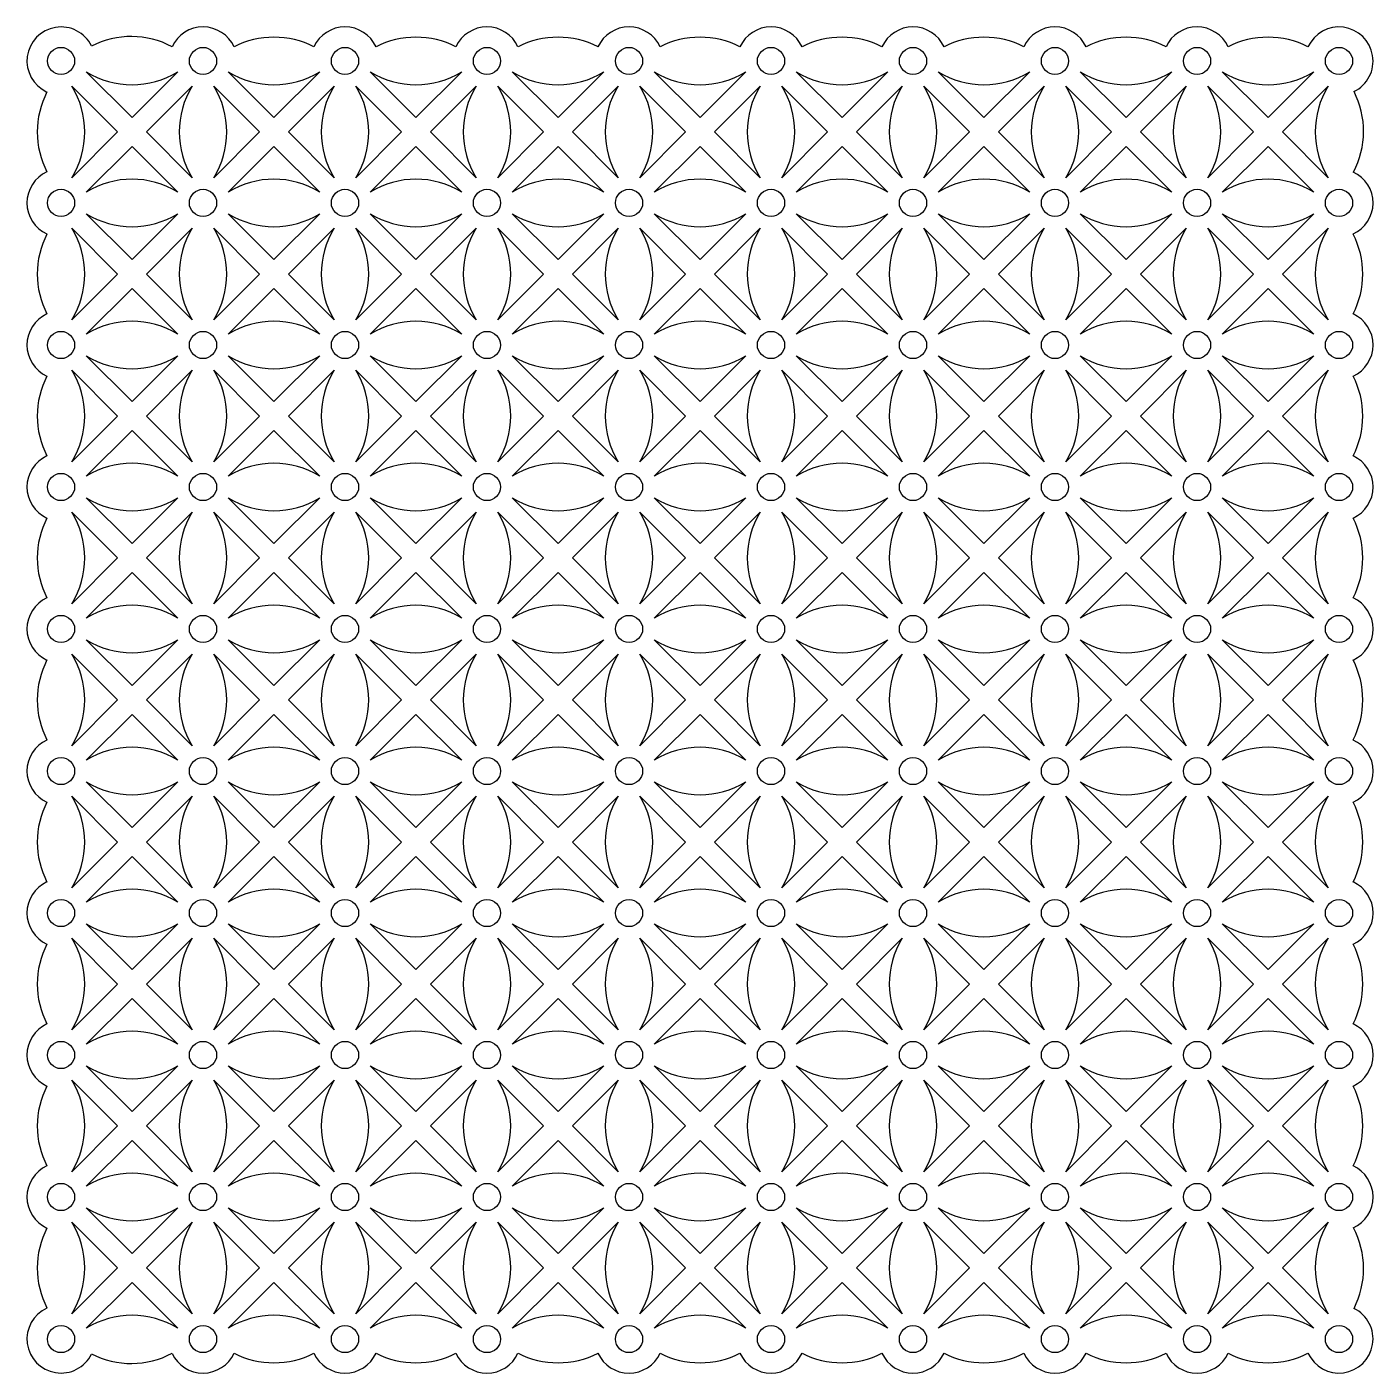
# Model space of a CAD drawing. Extents: x 42 to 474, y 246 to 444.
# Drawn here: x 42.3 to 239.9, y 245.8 to 443.4 of the extents above; entities that cross this region are included whole.
import ezdxf

# ---------------------------------------------------------------- set-up
doc = ezdxf.new("R2010")
doc.units = 0
doc.layers.get('0').update_dxf_attribs({"linetype": 'CONTINUOUS'})

msp = doc.modelspace()

# ---------------------------------------------------------------- linework, layer by layer
for points in [[(50.99, 436.77), (57.71, 430.06), (64.42, 436.77)], [(71.83, 436.77), (78.55, 430.06), (85.27, 436.77)], [(92.68, 436.77), (99.39, 430.06), (106.11, 436.77)], [(113.52, 436.77), (120.24, 430.06), (126.95, 436.77)], [(134.36, 436.77), (141.08, 430.06), (147.79, 436.77)], [(155.2, 436.77), (161.92, 430.06), (168.64, 436.77)], [(176.05, 436.77), (182.76, 430.06), (189.48, 436.77)], [(196.89, 436.77), (203.61, 430.06), (210.32, 436.77)], [(217.73, 436.77), (224.45, 430.06), (231.16, 436.77)], [(48.87, 434.65), (55.59, 427.94), (48.87, 421.22)], [(66.55, 434.65), (59.83, 427.94), (66.55, 421.22)], [(69.71, 434.65), (76.43, 427.94), (69.71, 421.22)], [(87.39, 434.65), (80.67, 427.94), (87.39, 421.22)], [(90.55, 434.65), (97.27, 427.94), (90.55, 421.22)], [(108.23, 434.65), (101.51, 427.94), (108.23, 421.22)], [(111.4, 434.65), (118.11, 427.94), (111.4, 421.22)], [(129.07, 434.65), (122.36, 427.94), (129.07, 421.22)], [(132.24, 434.65), (138.96, 427.94), (132.24, 421.22)], [(149.92, 434.65), (143.2, 427.94), (149.92, 421.22)], [(153.08, 434.65), (159.8, 427.94), (153.08, 421.22)], [(170.76, 434.65), (164.04, 427.94), (170.76, 421.22)], [(173.92, 434.65), (180.64, 427.94), (173.92, 421.22)], [(191.6, 434.65), (184.88, 427.94), (191.6, 421.22)], [(194.77, 434.65), (201.48, 427.94), (194.77, 421.22)], [(212.44, 434.65), (205.73, 427.94), (212.44, 421.22)], [(215.61, 434.65), (222.33, 427.94), (215.61, 421.22)], [(233.29, 434.65), (226.57, 427.94), (233.29, 421.22)], [(50.99, 419.1), (57.71, 425.82), (64.42, 419.1)], [(71.83, 419.1), (78.55, 425.82), (85.27, 419.1)], [(92.68, 419.1), (99.39, 425.82), (106.11, 419.1)], [(113.52, 419.1), (120.24, 425.82), (126.95, 419.1)], [(134.36, 419.1), (141.08, 425.82), (147.79, 419.1)], [(155.2, 419.1), (161.92, 425.82), (168.64, 419.1)], [(176.05, 419.1), (182.76, 425.82), (189.48, 419.1)], [(196.89, 419.1), (203.61, 425.82), (210.32, 419.1)], [(217.73, 419.1), (224.45, 425.82), (231.16, 419.1)], [(50.99, 415.93), (57.71, 409.22), (64.42, 415.93)], [(71.83, 415.93), (78.55, 409.22), (85.27, 415.93)], [(92.68, 415.93), (99.39, 409.22), (106.11, 415.93)], [(113.52, 415.93), (120.24, 409.22), (126.95, 415.93)], [(134.36, 415.93), (141.08, 409.22), (147.79, 415.93)], [(155.2, 415.93), (161.92, 409.22), (168.64, 415.93)], [(176.05, 415.93), (182.76, 409.22), (189.48, 415.93)], [(196.89, 415.93), (203.61, 409.22), (210.32, 415.93)], [(217.73, 415.93), (224.45, 409.22), (231.16, 415.93)], [(48.87, 413.81), (55.59, 407.09), (48.87, 400.38)], [(66.55, 413.81), (59.83, 407.09), (66.55, 400.38)], [(69.71, 413.81), (76.43, 407.09), (69.71, 400.38)], [(87.39, 413.81), (80.67, 407.09), (87.39, 400.38)], [(90.55, 413.81), (97.27, 407.09), (90.55, 400.38)], [(108.23, 413.81), (101.51, 407.09), (108.23, 400.38)], [(111.4, 413.81), (118.11, 407.09), (111.4, 400.38)], [(129.07, 413.81), (122.36, 407.09), (129.07, 400.38)], [(132.24, 413.81), (138.96, 407.09), (132.24, 400.38)], [(149.92, 413.81), (143.2, 407.09), (149.92, 400.38)], [(153.08, 413.81), (159.8, 407.09), (153.08, 400.38)], [(170.76, 413.81), (164.04, 407.09), (170.76, 400.38)], [(173.92, 413.81), (180.64, 407.09), (173.92, 400.38)], [(191.6, 413.81), (184.88, 407.09), (191.6, 400.38)], [(194.77, 400.38), (201.48, 407.09), (194.77, 413.81)], [(212.44, 400.38), (205.73, 407.09), (212.44, 413.81)], [(215.61, 400.38), (222.33, 407.09), (215.61, 413.81)], [(233.29, 400.38), (226.57, 407.09), (233.29, 413.81)], [(50.99, 398.26), (57.71, 404.97), (64.42, 398.26)], [(71.83, 398.26), (78.55, 404.97), (85.27, 398.26)], [(92.68, 398.26), (99.39, 404.97), (106.11, 398.26)], [(113.52, 398.26), (120.24, 404.97), (126.95, 398.26)], [(134.36, 398.26), (141.08, 404.97), (147.79, 398.26)], [(155.2, 398.26), (161.92, 404.97), (168.64, 398.26)], [(176.05, 398.26), (182.76, 404.97), (189.48, 398.26)], [(210.32, 398.26), (203.61, 404.97), (196.89, 398.26)], [(231.16, 398.26), (224.45, 404.97), (217.73, 398.26)], [(50.99, 395.09), (57.71, 388.37), (64.42, 395.09)], [(71.83, 395.09), (78.55, 388.37), (85.27, 395.09)], [(92.68, 395.09), (99.39, 388.37), (106.11, 395.09)], [(113.52, 395.09), (120.24, 388.37), (126.95, 395.09)], [(134.36, 395.09), (141.08, 388.37), (147.79, 395.09)], [(155.2, 395.09), (161.92, 388.37), (168.64, 395.09)], [(176.05, 395.09), (182.76, 388.37), (189.48, 395.09)], [(210.32, 395.09), (203.61, 388.37), (196.89, 395.09)], [(231.16, 395.09), (224.45, 388.37), (217.73, 395.09)], [(48.87, 392.97), (55.59, 386.25), (48.87, 379.53)], [(66.55, 392.97), (59.83, 386.25), (66.55, 379.53)], [(69.71, 392.97), (76.43, 386.25), (69.71, 379.53)], [(87.39, 392.97), (80.67, 386.25), (87.39, 379.53)], [(90.55, 392.97), (97.27, 386.25), (90.55, 379.53)], [(108.23, 392.97), (101.51, 386.25), (108.23, 379.53)], [(111.4, 392.97), (118.11, 386.25), (111.4, 379.53)], [(129.07, 392.97), (122.36, 386.25), (129.07, 379.53)], [(132.24, 392.97), (138.96, 386.25), (132.24, 379.53)], [(149.92, 392.97), (143.2, 386.25), (149.92, 379.53)], [(153.08, 392.97), (159.8, 386.25), (153.08, 379.53)], [(170.76, 392.97), (164.04, 386.25), (170.76, 379.53)], [(173.92, 392.97), (180.64, 386.25), (173.92, 379.53)], [(191.6, 392.97), (184.88, 386.25), (191.6, 379.53)], [(194.77, 379.53), (201.48, 386.25), (194.77, 392.97)], [(212.44, 379.53), (205.73, 386.25), (212.44, 392.97)], [(215.61, 379.53), (222.33, 386.25), (215.61, 392.97)], [(233.29, 379.53), (226.57, 386.25), (233.29, 392.97)], [(50.99, 377.41), (57.71, 384.13), (64.42, 377.41)], [(71.83, 377.41), (78.55, 384.13), (85.27, 377.41)], [(92.68, 377.41), (99.39, 384.13), (106.11, 377.41)], [(113.52, 377.41), (120.24, 384.13), (126.95, 377.41)], [(134.36, 377.41), (141.08, 384.13), (147.79, 377.41)], [(155.2, 377.41), (161.92, 384.13), (168.64, 377.41)], [(176.05, 377.41), (182.76, 384.13), (189.48, 377.41)], [(210.32, 377.41), (203.61, 384.13), (196.89, 377.41)], [(231.16, 377.41), (224.45, 384.13), (217.73, 377.41)], [(50.99, 374.25), (57.71, 367.53), (64.42, 374.25)], [(71.83, 374.25), (78.55, 367.53), (85.27, 374.25)], [(92.68, 374.25), (99.39, 367.53), (106.11, 374.25)], [(113.52, 374.25), (120.24, 367.53), (126.95, 374.25)], [(134.36, 374.25), (141.08, 367.53), (147.79, 374.25)], [(155.2, 374.25), (161.92, 367.53), (168.64, 374.25)], [(176.05, 374.25), (182.76, 367.53), (189.48, 374.25)], [(210.32, 374.25), (203.61, 367.53), (196.89, 374.25)], [(231.16, 374.25), (224.45, 367.53), (217.73, 374.25)], [(48.87, 372.13), (55.59, 365.41), (48.87, 358.69)], [(66.55, 372.13), (59.83, 365.41), (66.55, 358.69)], [(69.71, 372.13), (76.43, 365.41), (69.71, 358.69)], [(87.39, 372.13), (80.67, 365.41), (87.39, 358.69)], [(90.55, 372.13), (97.27, 365.41), (90.55, 358.69)], [(108.23, 372.13), (101.51, 365.41), (108.23, 358.69)], [(111.4, 372.13), (118.11, 365.41), (111.4, 358.69)], [(129.07, 372.13), (122.36, 365.41), (129.07, 358.69)], [(132.24, 372.13), (138.96, 365.41), (132.24, 358.69)], [(149.92, 372.13), (143.2, 365.41), (149.92, 358.69)], [(153.08, 372.13), (159.8, 365.41), (153.08, 358.69)], [(170.76, 372.13), (164.04, 365.41), (170.76, 358.69)], [(173.92, 372.13), (180.64, 365.41), (173.92, 358.69)], [(191.6, 372.13), (184.88, 365.41), (191.6, 358.69)], [(194.77, 358.69), (201.48, 365.41), (194.77, 372.13)], [(212.44, 358.69), (205.73, 365.41), (212.44, 372.13)], [(215.61, 358.69), (222.33, 365.41), (215.61, 372.13)], [(233.29, 358.69), (226.57, 365.41), (233.29, 372.13)], [(50.99, 356.57), (57.71, 363.29), (64.42, 356.57)], [(71.83, 356.57), (78.55, 363.29), (85.27, 356.57)], [(92.68, 356.57), (99.39, 363.29), (106.11, 356.57)], [(113.52, 356.57), (120.24, 363.29), (126.95, 356.57)], [(134.36, 356.57), (141.08, 363.29), (147.79, 356.57)], [(155.2, 356.57), (161.92, 363.29), (168.64, 356.57)], [(176.05, 356.57), (182.76, 363.29), (189.48, 356.57)], [(210.32, 356.57), (203.61, 363.29), (196.89, 356.57)], [(231.16, 356.57), (224.45, 363.29), (217.73, 356.57)], [(50.99, 353.4), (57.71, 346.69), (64.42, 353.4)], [(71.83, 353.4), (78.55, 346.69), (85.27, 353.4)], [(92.68, 353.4), (99.39, 346.69), (106.11, 353.4)], [(113.52, 353.4), (120.24, 346.69), (126.95, 353.4)], [(134.36, 353.4), (141.08, 346.69), (147.79, 353.4)], [(155.2, 353.4), (161.92, 346.69), (168.64, 353.4)], [(176.05, 353.4), (182.76, 346.69), (189.48, 353.4)], [(210.32, 353.4), (203.61, 346.69), (196.89, 353.4)], [(231.16, 353.4), (224.45, 346.69), (217.73, 353.4)], [(48.87, 351.28), (55.59, 344.57), (48.87, 337.85)], [(66.55, 351.28), (59.83, 344.57), (66.55, 337.85)], [(69.71, 351.28), (76.43, 344.57), (69.71, 337.85)], [(87.39, 351.28), (80.67, 344.57), (87.39, 337.85)], [(90.55, 351.28), (97.27, 344.57), (90.55, 337.85)], [(108.23, 351.28), (101.51, 344.57), (108.23, 337.85)], [(111.4, 351.28), (118.11, 344.57), (111.4, 337.85)], [(129.07, 351.28), (122.36, 344.57), (129.07, 337.85)], [(132.24, 351.28), (138.96, 344.57), (132.24, 337.85)], [(149.92, 351.28), (143.2, 344.57), (149.92, 337.85)], [(153.08, 351.28), (159.8, 344.57), (153.08, 337.85)], [(170.76, 351.28), (164.04, 344.57), (170.76, 337.85)], [(173.92, 351.28), (180.64, 344.57), (173.92, 337.85)], [(191.6, 351.28), (184.88, 344.57), (191.6, 337.85)], [(194.77, 337.85), (201.48, 344.57), (194.77, 351.28)], [(212.44, 337.85), (205.73, 344.57), (212.44, 351.28)], [(215.61, 337.85), (222.33, 344.57), (215.61, 351.28)], [(233.29, 337.85), (226.57, 344.57), (233.29, 351.28)], [(50.99, 335.73), (57.71, 342.44), (64.42, 335.73)], [(71.83, 335.73), (78.55, 342.44), (85.27, 335.73)], [(92.68, 335.73), (99.39, 342.44), (106.11, 335.73)], [(113.52, 335.73), (120.24, 342.44), (126.95, 335.73)], [(134.36, 335.73), (141.08, 342.44), (147.79, 335.73)], [(155.2, 335.73), (161.92, 342.44), (168.64, 335.73)], [(176.05, 335.73), (182.76, 342.44), (189.48, 335.73)], [(210.32, 335.73), (203.61, 342.44), (196.89, 335.73)], [(231.16, 335.73), (224.45, 342.44), (217.73, 335.73)], [(50.99, 332.56), (57.71, 325.84), (64.42, 332.56)], [(71.83, 332.56), (78.55, 325.84), (85.27, 332.56)], [(92.68, 332.56), (99.39, 325.84), (106.11, 332.56)], [(113.52, 332.56), (120.24, 325.84), (126.95, 332.56)], [(134.36, 332.56), (141.08, 325.84), (147.79, 332.56)], [(155.2, 332.56), (161.92, 325.84), (168.64, 332.56)], [(176.05, 332.56), (182.76, 325.84), (189.48, 332.56)], [(210.32, 332.56), (203.61, 325.84), (196.89, 332.56)], [(231.16, 332.56), (224.45, 325.84), (217.73, 332.56)], [(48.87, 330.44), (55.59, 323.72), (48.87, 317.01)], [(66.55, 330.44), (59.83, 323.72), (66.55, 317.01)], [(69.71, 330.44), (76.43, 323.72), (69.71, 317.01)], [(87.39, 330.44), (80.67, 323.72), (87.39, 317.01)], [(90.55, 330.44), (97.27, 323.72), (90.55, 317.01)], [(108.23, 330.44), (101.51, 323.72), (108.23, 317.01)], [(111.4, 330.44), (118.11, 323.72), (111.4, 317.01)], [(129.07, 330.44), (122.36, 323.72), (129.07, 317.01)], [(132.24, 330.44), (138.96, 323.72), (132.24, 317.01)], [(149.92, 330.44), (143.2, 323.72), (149.92, 317.01)], [(153.08, 330.44), (159.8, 323.72), (153.08, 317.01)], [(170.76, 330.44), (164.04, 323.72), (170.76, 317.01)], [(173.92, 330.44), (180.64, 323.72), (173.92, 317.01)], [(191.6, 330.44), (184.88, 323.72), (191.6, 317.01)], [(194.77, 317.01), (201.48, 323.72), (194.77, 330.44)], [(212.44, 317.01), (205.73, 323.72), (212.44, 330.44)], [(215.61, 317.01), (222.33, 323.72), (215.61, 330.44)], [(233.29, 317.01), (226.57, 323.72), (233.29, 330.44)], [(50.99, 314.89), (57.71, 321.6), (64.42, 314.89)], [(71.83, 314.89), (78.55, 321.6), (85.27, 314.89)], [(92.68, 314.89), (99.39, 321.6), (106.11, 314.89)], [(113.52, 314.89), (120.24, 321.6), (126.95, 314.89)], [(134.36, 314.89), (141.08, 321.6), (147.79, 314.89)], [(155.2, 314.89), (161.92, 321.6), (168.64, 314.89)], [(176.05, 314.89), (182.76, 321.6), (189.48, 314.89)], [(210.32, 314.89), (203.61, 321.6), (196.89, 314.89)], [(231.16, 314.89), (224.45, 321.6), (217.73, 314.89)], [(50.99, 311.72), (57.71, 305), (64.42, 311.72)], [(71.83, 311.72), (78.55, 305), (85.27, 311.72)], [(106.11, 311.72), (99.39, 305), (92.68, 311.72)], [(126.95, 311.72), (120.24, 305), (113.52, 311.72)], [(147.79, 311.72), (141.08, 305), (134.36, 311.72)], [(168.64, 311.72), (161.92, 305), (155.2, 311.72)], [(189.48, 311.72), (182.76, 305), (176.05, 311.72)], [(210.32, 311.72), (203.61, 305), (196.89, 311.72)], [(231.16, 311.72), (224.45, 305), (217.73, 311.72)], [(48.87, 309.6), (55.59, 302.88), (48.87, 296.16)], [(66.55, 309.6), (59.83, 302.88), (66.55, 296.16)], [(69.71, 309.6), (76.43, 302.88), (69.71, 296.16)], [(87.39, 309.6), (80.67, 302.88), (87.39, 296.16)], [(90.55, 296.16), (97.27, 302.88), (90.55, 309.6)], [(108.23, 296.16), (101.51, 302.88), (108.23, 309.6)], [(111.4, 296.16), (118.11, 302.88), (111.4, 309.6)], [(129.07, 296.16), (122.36, 302.88), (129.07, 309.6)], [(132.24, 296.16), (138.96, 302.88), (132.24, 309.6)], [(149.92, 296.16), (143.2, 302.88), (149.92, 309.6)], [(153.08, 296.16), (159.8, 302.88), (153.08, 309.6)], [(170.76, 296.16), (164.04, 302.88), (170.76, 309.6)], [(173.92, 296.16), (180.64, 302.88), (173.92, 309.6)], [(191.6, 296.16), (184.88, 302.88), (191.6, 309.6)], [(194.77, 296.16), (201.48, 302.88), (194.77, 309.6)], [(212.44, 296.16), (205.73, 302.88), (212.44, 309.6)], [(215.61, 296.16), (222.33, 302.88), (215.61, 309.6)], [(233.29, 296.16), (226.57, 302.88), (233.29, 309.6)], [(50.99, 294.04), (57.71, 300.76), (64.42, 294.04)], [(71.83, 294.04), (78.55, 300.76), (85.27, 294.04)], [(106.11, 294.04), (99.39, 300.76), (92.68, 294.04)], [(126.95, 294.04), (120.24, 300.76), (113.52, 294.04)], [(147.79, 294.04), (141.08, 300.76), (134.36, 294.04)], [(168.64, 294.04), (161.92, 300.76), (155.2, 294.04)], [(189.48, 294.04), (182.76, 300.76), (176.05, 294.04)], [(210.32, 294.04), (203.61, 300.76), (196.89, 294.04)], [(231.16, 294.04), (224.45, 300.76), (217.73, 294.04)], [(50.99, 290.88), (57.71, 284.16), (64.42, 290.88)], [(71.83, 290.88), (78.55, 284.16), (85.27, 290.88)], [(106.11, 290.88), (99.39, 284.16), (92.68, 290.88)], [(126.95, 290.88), (120.24, 284.16), (113.52, 290.88)], [(147.79, 290.88), (141.08, 284.16), (134.36, 290.88)], [(168.64, 290.88), (161.92, 284.16), (155.2, 290.88)], [(189.48, 290.88), (182.76, 284.16), (176.05, 290.88)], [(210.32, 290.88), (203.61, 284.16), (196.89, 290.88)], [(231.16, 290.88), (224.45, 284.16), (217.73, 290.88)], [(48.87, 288.75), (55.59, 282.04), (48.87, 275.32)], [(66.55, 288.75), (59.83, 282.04), (66.55, 275.32)], [(69.71, 288.75), (76.43, 282.04), (69.71, 275.32)], [(87.39, 288.75), (80.67, 282.04), (87.39, 275.32)], [(90.55, 275.32), (97.27, 282.04), (90.55, 288.75)], [(108.23, 275.32), (101.51, 282.04), (108.23, 288.75)], [(111.4, 275.32), (118.11, 282.04), (111.4, 288.75)], [(129.07, 275.32), (122.36, 282.04), (129.07, 288.75)], [(132.24, 275.32), (138.96, 282.04), (132.24, 288.75)], [(149.92, 275.32), (143.2, 282.04), (149.92, 288.75)], [(153.08, 275.32), (159.8, 282.04), (153.08, 288.75)], [(170.76, 275.32), (164.04, 282.04), (170.76, 288.75)], [(173.92, 275.32), (180.64, 282.04), (173.92, 288.75)], [(191.6, 275.32), (184.88, 282.04), (191.6, 288.75)], [(194.77, 275.32), (201.48, 282.04), (194.77, 288.75)], [(212.44, 275.32), (205.73, 282.04), (212.44, 288.75)], [(215.61, 275.32), (222.33, 282.04), (215.61, 288.75)], [(233.29, 275.32), (226.57, 282.04), (233.29, 288.75)], [(50.99, 273.2), (57.71, 279.92), (64.42, 273.2)], [(71.83, 273.2), (78.55, 279.92), (85.27, 273.2)], [(106.11, 273.2), (99.39, 279.92), (92.68, 273.2)], [(126.95, 273.2), (120.24, 279.92), (113.52, 273.2)], [(147.79, 273.2), (141.08, 279.92), (134.36, 273.2)], [(168.64, 273.2), (161.92, 279.92), (155.2, 273.2)], [(189.48, 273.2), (182.76, 279.92), (176.05, 273.2)], [(210.32, 273.2), (203.61, 279.92), (196.89, 273.2)], [(231.16, 273.2), (224.45, 279.92), (217.73, 273.2)], [(50.99, 270.03), (57.71, 263.32), (64.42, 270.03)], [(85.27, 270.03), (78.55, 263.32), (71.83, 270.03)], [(106.11, 270.03), (99.39, 263.32), (92.68, 270.03)], [(126.95, 270.03), (120.24, 263.32), (113.52, 270.03)], [(147.79, 270.03), (141.08, 263.32), (134.36, 270.03)], [(168.64, 270.03), (161.92, 263.32), (155.2, 270.03)], [(189.48, 270.03), (182.76, 263.32), (176.05, 270.03)], [(210.32, 270.03), (203.61, 263.32), (196.89, 270.03)], [(231.16, 270.03), (224.45, 263.32), (217.73, 270.03)], [(48.87, 267.91), (55.59, 261.2), (48.87, 254.48)], [(66.55, 267.91), (59.83, 261.2), (66.55, 254.48)], [(69.71, 267.91), (76.43, 261.2), (69.71, 254.48)], [(87.39, 254.48), (80.67, 261.2), (87.39, 267.91)], [(90.55, 254.48), (97.27, 261.2), (90.55, 267.91)], [(108.23, 254.48), (101.51, 261.2), (108.23, 267.91)], [(111.4, 254.48), (118.11, 261.2), (111.4, 267.91)], [(129.07, 254.48), (122.36, 261.2), (129.07, 267.91)], [(132.24, 254.48), (138.96, 261.2), (132.24, 267.91)], [(149.92, 254.48), (143.2, 261.2), (149.92, 267.91)], [(153.08, 254.48), (159.8, 261.2), (153.08, 267.91)], [(170.76, 254.48), (164.04, 261.2), (170.76, 267.91)], [(173.92, 254.48), (180.64, 261.2), (173.92, 267.91)], [(191.6, 254.48), (184.88, 261.2), (191.6, 267.91)], [(194.77, 254.48), (201.48, 261.2), (194.77, 267.91)], [(212.44, 254.48), (205.73, 261.2), (212.44, 267.91)], [(215.61, 254.48), (222.33, 261.2), (215.61, 267.91)], [(233.29, 254.48), (226.57, 261.2), (233.29, 267.91)], [(50.99, 252.36), (57.71, 259.07), (64.42, 252.36)], [(85.27, 252.36), (78.55, 259.07), (71.83, 252.36)], [(106.11, 252.36), (99.39, 259.07), (92.68, 252.36)], [(126.95, 252.36), (120.24, 259.07), (113.52, 252.36)], [(147.79, 252.36), (141.08, 259.07), (134.36, 252.36)], [(168.64, 252.36), (161.92, 259.07), (155.2, 252.36)], [(189.48, 252.36), (182.76, 259.07), (176.05, 252.36)], [(210.32, 252.36), (203.61, 259.07), (196.89, 252.36)], [(231.16, 252.36), (224.45, 259.07), (217.73, 252.36)]]:
    msp.add_lwpolyline(points)
for centre in [(47.29, 438.36), (68.13, 438.36), (88.97, 438.36), (109.81, 438.36), (130.66, 438.36), (151.5, 438.36), (172.34, 438.36), (193.18, 438.36), (214.03, 438.36), (234.87, 438.36), (47.29, 417.52), (68.13, 417.52), (88.97, 417.52), (109.81, 417.52), (130.66, 417.52), (151.5, 417.52), (172.34, 417.52), (193.18, 417.52), (214.03, 417.52), (234.87, 417.52), (47.29, 396.67), (68.13, 396.67), (88.97, 396.67), (109.81, 396.67), (130.66, 396.67), (151.5, 396.67), (172.34, 396.67), (193.18, 396.67), (214.03, 396.67), (234.87, 396.67), (47.29, 375.83), (68.13, 375.83), (88.97, 375.83), (109.81, 375.83), (130.66, 375.83), (151.5, 375.83), (172.34, 375.83), (193.18, 375.83), (214.03, 375.83), (234.87, 375.83), (47.29, 354.99), (68.13, 354.99), (88.97, 354.99), (109.81, 354.99), (130.66, 354.99), (151.5, 354.99), (172.34, 354.99), (193.18, 354.99), (214.03, 354.99), (234.87, 354.99), (47.29, 334.14), (68.13, 334.14), (88.97, 334.14), (109.81, 334.14), (130.66, 334.14), (151.5, 334.14), (172.34, 334.14), (193.18, 334.14), (214.03, 334.14), (234.87, 334.14), (47.29, 313.3), (68.13, 313.3), (88.97, 313.3), (109.81, 313.3), (130.66, 313.3), (151.5, 313.3), (172.34, 313.3), (193.18, 313.3), (214.03, 313.3), (234.87, 313.3), (47.29, 292.46), (68.13, 292.46), (88.97, 292.46), (109.81, 292.46), (130.66, 292.46), (151.5, 292.46), (172.34, 292.46), (193.18, 292.46), (214.03, 292.46), (234.87, 292.46), (47.29, 271.62), (68.13, 271.62), (88.97, 271.62), (109.81, 271.62), (130.66, 271.62), (151.5, 271.62), (172.34, 271.62), (193.18, 271.62), (214.03, 271.62), (234.87, 271.62), (47.29, 250.77), (68.13, 250.77), (88.97, 250.77), (109.81, 250.77), (130.66, 250.77), (151.5, 250.77), (172.34, 250.77), (193.18, 250.77), (214.03, 250.77), (234.87, 250.77)]:
    msp.add_circle(centre, 2)
for centre, radius, start, end in [((47.29, 438.36), 5, 26.0947, 245.6212), ((68.13, 438.36), 5, 24.3788, 155.1719), ((88.97, 438.36), 5, 24.3788, 155.6212), ((109.81, 438.36), 5, 24.3788, 155.6212), ((130.66, 438.36), 5, 24.3788, 155.6212), ((151.5, 438.36), 5, 24.3788, 155.6212), ((172.34, 438.36), 5, 24.3788, 155.6212), ((193.18, 438.36), 5, 24.3788, 155.6212), ((214.03, 438.36), 5, 24.3788, 155.6212), ((234.87, 438.36), 5, 296.0947, 155.6212), ((57.59, 429.16), 12.79, 62.0054, 117.0266), ((78.55, 429.06), 12.79, 62.6927, 117.3073), ((99.39, 429.06), 12.79, 62.6927, 117.3073), ((120.24, 429.06), 12.79, 62.6927, 117.3073), ((141.08, 429.06), 12.79, 62.6927, 117.3073), ((161.92, 429.06), 12.79, 62.6927, 117.3073), ((182.76, 429.06), 12.79, 62.6927, 117.3073), ((203.61, 429.06), 12.79, 62.6927, 117.3073), ((224.45, 429.06), 12.79, 62.6927, 117.3073), ((57.71, 447.66), 12.79, 238.3189, 301.6811), ((78.55, 447.66), 12.79, 238.3189, 301.6811), ((99.39, 447.66), 12.79, 238.3189, 301.6811), ((120.24, 447.66), 12.79, 238.3189, 301.6811), ((141.08, 447.66), 12.79, 238.3189, 301.6811), ((161.92, 447.66), 12.79, 238.3189, 301.6811), ((182.76, 447.66), 12.79, 238.3189, 301.6811), ((203.61, 447.66), 12.79, 238.3189, 301.6811), ((224.45, 447.66), 12.79, 238.3189, 301.6811), ((56.59, 427.94), 12.79, 152.6927, 207.3073), ((37.99, 427.94), 12.79, 328.3189, 31.6811), ((77.43, 427.94), 12.79, 148.3189, 211.6811), ((58.83, 427.94), 12.79, 328.3189, 31.6811), ((98.27, 427.94), 12.79, 148.3189, 211.6811), ((79.67, 427.94), 12.79, 328.3189, 31.6811), ((119.11, 427.94), 12.79, 148.3189, 211.6811), ((100.51, 427.94), 12.79, 328.3189, 31.6811), ((139.96, 427.94), 12.79, 148.3189, 211.6811), ((121.36, 427.94), 12.79, 328.3189, 31.6811), ((160.8, 427.94), 12.79, 148.3189, 211.6811), ((142.2, 427.94), 12.79, 328.3189, 31.6811), ((181.64, 427.94), 12.79, 148.3189, 211.6811), ((163.04, 427.94), 12.79, 328.3189, 31.6811), ((202.48, 427.94), 12.79, 148.3189, 211.6811), ((183.88, 427.94), 12.79, 328.3189, 31.6811), ((223.33, 427.94), 12.79, 148.3189, 211.6811), ((204.73, 427.94), 12.79, 328.3189, 31.6811), ((244.17, 427.94), 12.79, 148.3189, 211.6811), ((225.68, 428.06), 12.79, 332.0054, 27.0266), ((47.29, 417.52), 5, 114.3788, 245.6212), ((57.71, 408.22), 12.79, 58.3189, 121.6811), ((78.55, 408.22), 12.79, 58.3189, 121.6811), ((99.39, 408.22), 12.79, 58.3189, 121.6811), ((120.24, 408.22), 12.79, 58.3189, 121.6811), ((141.08, 408.22), 12.79, 58.3189, 121.6811), ((161.92, 408.22), 12.79, 58.3189, 121.6811), ((182.76, 408.22), 12.79, 58.3189, 121.6811), ((203.61, 408.22), 12.79, 58.3189, 121.6811), ((224.45, 408.22), 12.79, 58.3189, 121.6811), ((234.87, 417.52), 5, 294.3788, 65.1719), ((57.71, 426.82), 12.79, 238.3189, 301.6811), ((78.55, 426.82), 12.79, 238.3189, 301.6811), ((99.39, 426.82), 12.79, 238.3189, 301.6811), ((120.24, 426.82), 12.79, 238.3189, 301.6811), ((141.08, 426.82), 12.79, 238.3189, 301.6811), ((161.92, 426.82), 12.79, 238.3189, 301.6811), ((182.76, 426.82), 12.79, 238.3189, 301.6811), ((203.61, 426.82), 12.79, 238.3189, 301.6811), ((224.45, 426.82), 12.79, 238.3189, 301.6811), ((56.59, 407.09), 12.79, 152.6927, 207.3073), ((37.99, 407.09), 12.79, 328.3189, 31.6811), ((77.43, 407.09), 12.79, 148.3189, 211.6811), ((58.83, 407.09), 12.79, 328.3189, 31.6811), ((98.27, 407.09), 12.79, 148.3189, 211.6811), ((79.67, 407.09), 12.79, 328.3189, 31.6811), ((119.11, 407.09), 12.79, 148.3189, 211.6811), ((100.51, 407.09), 12.79, 328.3189, 31.6811), ((139.96, 407.09), 12.79, 148.3189, 211.6811), ((121.36, 407.09), 12.79, 328.3189, 31.6811), ((160.8, 407.09), 12.79, 148.3189, 211.6811), ((142.2, 407.09), 12.79, 328.3189, 31.6811), ((181.64, 407.09), 12.79, 148.3189, 211.6811), ((163.04, 407.09), 12.79, 328.3189, 31.6811), ((202.48, 407.09), 12.79, 148.3189, 211.6811), ((183.88, 407.09), 12.79, 328.3189, 31.6811), ((223.33, 407.09), 12.79, 148.3189, 211.6811), ((204.73, 407.09), 12.79, 328.3189, 31.6811), ((244.17, 407.09), 12.79, 148.3189, 211.6811), ((225.57, 407.09), 12.79, 332.6927, 27.3073), ((47.29, 396.67), 5, 114.3788, 245.6212), ((234.87, 396.67), 5, 294.3788, 65.6212), ((57.71, 387.37), 12.79, 58.3189, 121.6811), ((78.55, 387.37), 12.79, 58.3189, 121.6811), ((99.39, 387.37), 12.79, 58.3189, 121.6811), ((120.24, 387.37), 12.79, 58.3189, 121.6811), ((141.08, 387.37), 12.79, 58.3189, 121.6811), ((161.92, 387.37), 12.79, 58.3189, 121.6811), ((182.76, 387.37), 12.79, 58.3189, 121.6811), ((203.61, 387.37), 12.79, 58.3189, 121.6811), ((224.45, 387.37), 12.79, 58.3189, 121.6811), ((57.71, 405.97), 12.79, 238.3189, 301.6811), ((78.55, 405.97), 12.79, 238.3189, 301.6811), ((99.39, 405.97), 12.79, 238.3189, 301.6811), ((120.24, 405.97), 12.79, 238.3189, 301.6811), ((141.08, 405.97), 12.79, 238.3189, 301.6811), ((161.92, 405.97), 12.79, 238.3189, 301.6811), ((182.76, 405.97), 12.79, 238.3189, 301.6811), ((203.61, 405.97), 12.79, 238.3189, 301.6811), ((224.45, 405.97), 12.79, 238.3189, 301.6811), ((56.59, 386.25), 12.79, 152.6927, 207.3073), ((37.99, 386.25), 12.79, 328.3189, 31.6811), ((77.43, 386.25), 12.79, 148.3189, 211.6811), ((58.83, 386.25), 12.79, 328.3189, 31.6811), ((98.27, 386.25), 12.79, 148.3189, 211.6811), ((79.67, 386.25), 12.79, 328.3189, 31.6811), ((119.11, 386.25), 12.79, 148.3189, 211.6811), ((100.51, 386.25), 12.79, 328.3189, 31.6811), ((139.96, 386.25), 12.79, 148.3189, 211.6811), ((121.36, 386.25), 12.79, 328.3189, 31.6811), ((160.8, 386.25), 12.79, 148.3189, 211.6811), ((142.2, 386.25), 12.79, 328.3189, 31.6811), ((181.64, 386.25), 12.79, 148.3189, 211.6811), ((163.04, 386.25), 12.79, 328.3189, 31.6811), ((202.48, 386.25), 12.79, 148.3189, 211.6811), ((183.88, 386.25), 12.79, 328.3189, 31.6811), ((223.33, 386.25), 12.79, 148.3189, 211.6811), ((204.73, 386.25), 12.79, 328.3189, 31.6811), ((244.17, 386.25), 12.79, 148.3189, 211.6811), ((225.57, 386.25), 12.79, 332.6927, 27.3073), ((47.29, 375.83), 5, 114.3788, 245.6212), ((234.87, 375.83), 5, 294.3788, 65.6212), ((57.71, 366.53), 12.79, 58.3189, 121.6811), ((78.55, 366.53), 12.79, 58.3189, 121.6811), ((99.39, 366.53), 12.79, 58.3189, 121.6811), ((120.24, 366.53), 12.79, 58.3189, 121.6811), ((141.08, 366.53), 12.79, 58.3189, 121.6811), ((161.92, 366.53), 12.79, 58.3189, 121.6811), ((182.76, 366.53), 12.79, 58.3189, 121.6811), ((203.61, 366.53), 12.79, 58.3189, 121.6811), ((224.45, 366.53), 12.79, 58.3189, 121.6811), ((57.71, 385.13), 12.79, 238.3189, 301.6811), ((78.55, 385.13), 12.79, 238.3189, 301.6811), ((99.39, 385.13), 12.79, 238.3189, 301.6811), ((120.24, 385.13), 12.79, 238.3189, 301.6811), ((141.08, 385.13), 12.79, 238.3189, 301.6811), ((161.92, 385.13), 12.79, 238.3189, 301.6811), ((182.76, 385.13), 12.79, 238.3189, 301.6811), ((203.61, 385.13), 12.79, 238.3189, 301.6811), ((224.45, 385.13), 12.79, 238.3189, 301.6811), ((37.99, 365.41), 12.79, 328.3189, 31.6811), ((77.43, 365.41), 12.79, 148.3189, 211.6811), ((58.83, 365.41), 12.79, 328.3189, 31.6811), ((98.27, 365.41), 12.79, 148.3189, 211.6811), ((79.67, 365.41), 12.79, 328.3189, 31.6811), ((119.11, 365.41), 12.79, 148.3189, 211.6811), ((100.51, 365.41), 12.79, 328.3189, 31.6811), ((139.96, 365.41), 12.79, 148.3189, 211.6811), ((121.36, 365.41), 12.79, 328.3189, 31.6811), ((160.8, 365.41), 12.79, 148.3189, 211.6811), ((142.2, 365.41), 12.79, 328.3189, 31.6811), ((181.64, 365.41), 12.79, 148.3189, 211.6811), ((163.04, 365.41), 12.79, 328.3189, 31.6811), ((202.48, 365.41), 12.79, 148.3189, 211.6811), ((183.88, 365.41), 12.79, 328.3189, 31.6811), ((223.33, 365.41), 12.79, 148.3189, 211.6811), ((204.73, 365.41), 12.79, 328.3189, 31.6811), ((244.17, 365.41), 12.79, 148.3189, 211.6811), ((56.59, 365.41), 12.79, 152.6927, 207.3073), ((225.57, 365.41), 12.79, 332.6927, 27.3073), ((47.29, 354.99), 5, 114.3788, 245.6212), ((57.71, 345.69), 12.79, 58.3189, 121.6811), ((78.55, 345.69), 12.79, 58.3189, 121.6811), ((99.39, 345.69), 12.79, 58.3189, 121.6811), ((120.24, 345.69), 12.79, 58.3189, 121.6811), ((141.08, 345.69), 12.79, 58.3189, 121.6811), ((161.92, 345.69), 12.79, 58.3189, 121.6811), ((182.76, 345.69), 12.79, 58.3189, 121.6811), ((203.61, 345.69), 12.79, 58.3189, 121.6811), ((224.45, 345.69), 12.79, 58.3189, 121.6811), ((234.87, 354.99), 5, 294.3788, 65.6212), ((57.71, 364.29), 12.79, 238.3189, 301.6811), ((78.55, 364.29), 12.79, 238.3189, 301.6811), ((99.39, 364.29), 12.79, 238.3189, 301.6811), ((120.24, 364.29), 12.79, 238.3189, 301.6811), ((141.08, 364.29), 12.79, 238.3189, 301.6811), ((161.92, 364.29), 12.79, 238.3189, 301.6811), ((182.76, 364.29), 12.79, 238.3189, 301.6811), ((203.61, 364.29), 12.79, 238.3189, 301.6811), ((224.45, 364.29), 12.79, 238.3189, 301.6811), ((56.59, 344.57), 12.79, 152.6927, 207.3073), ((37.99, 344.57), 12.79, 328.3189, 31.6811), ((77.43, 344.57), 12.79, 148.3189, 211.6811), ((58.83, 344.57), 12.79, 328.3189, 31.6811), ((98.27, 344.57), 12.79, 148.3189, 211.6811), ((79.67, 344.57), 12.79, 328.3189, 31.6811), ((119.11, 344.57), 12.79, 148.3189, 211.6811), ((100.51, 344.57), 12.79, 328.3189, 31.6811), ((139.96, 344.57), 12.79, 148.3189, 211.6811), ((121.36, 344.57), 12.79, 328.3189, 31.6811), ((160.8, 344.57), 12.79, 148.3189, 211.6811), ((142.2, 344.57), 12.79, 328.3189, 31.6811), ((181.64, 344.57), 12.79, 148.3189, 211.6811), ((163.04, 344.57), 12.79, 328.3189, 31.6811), ((202.48, 344.57), 12.79, 148.3189, 211.6811), ((183.88, 344.57), 12.79, 328.3189, 31.6811), ((223.33, 344.57), 12.79, 148.3189, 211.6811), ((204.73, 344.57), 12.79, 328.3189, 31.6811), ((244.17, 344.57), 12.79, 148.3189, 211.6811), ((225.57, 344.57), 12.79, 332.6927, 27.3073), ((47.29, 334.14), 5, 114.3788, 245.6212), ((234.87, 334.14), 5, 294.3788, 65.6212), ((57.71, 324.84), 12.79, 58.3189, 121.6811), ((78.55, 324.84), 12.79, 58.3189, 121.6811), ((99.39, 324.84), 12.79, 58.3189, 121.6811), ((120.24, 324.84), 12.79, 58.3189, 121.6811), ((141.08, 324.84), 12.79, 58.3189, 121.6811), ((161.92, 324.84), 12.79, 58.3189, 121.6811), ((182.76, 324.84), 12.79, 58.3189, 121.6811), ((203.61, 324.84), 12.79, 58.3189, 121.6811), ((224.45, 324.84), 12.79, 58.3189, 121.6811), ((57.71, 343.44), 12.79, 238.3189, 301.6811), ((78.55, 343.44), 12.79, 238.3189, 301.6811), ((99.39, 343.44), 12.79, 238.3189, 301.6811), ((120.24, 343.44), 12.79, 238.3189, 301.6811), ((141.08, 343.44), 12.79, 238.3189, 301.6811), ((161.92, 343.44), 12.79, 238.3189, 301.6811), ((182.76, 343.44), 12.79, 238.3189, 301.6811), ((203.61, 343.44), 12.79, 238.3189, 301.6811), ((224.45, 343.44), 12.79, 238.3189, 301.6811), ((37.99, 323.72), 12.79, 328.3189, 31.6811), ((77.43, 323.72), 12.79, 148.3189, 211.6811), ((58.83, 323.72), 12.79, 328.3189, 31.6811), ((98.27, 323.72), 12.79, 148.3189, 211.6811), ((79.67, 323.72), 12.79, 328.3189, 31.6811), ((119.11, 323.72), 12.79, 148.3189, 211.6811), ((100.51, 323.72), 12.79, 328.3189, 31.6811), ((139.96, 323.72), 12.79, 148.3189, 211.6811), ((121.36, 323.72), 12.79, 328.3189, 31.6811), ((160.8, 323.72), 12.79, 148.3189, 211.6811), ((142.2, 323.72), 12.79, 328.3189, 31.6811), ((181.64, 323.72), 12.79, 148.3189, 211.6811), ((163.04, 323.72), 12.79, 328.3189, 31.6811), ((202.48, 323.72), 12.79, 148.3189, 211.6811), ((183.88, 323.72), 12.79, 328.3189, 31.6811), ((223.33, 323.72), 12.79, 148.3189, 211.6811), ((204.73, 323.72), 12.79, 328.3189, 31.6811), ((244.17, 323.72), 12.79, 148.3189, 211.6811), ((56.59, 323.72), 12.79, 152.6927, 207.3073), ((225.57, 323.72), 12.79, 332.6927, 27.3073), ((47.29, 313.3), 5, 114.3788, 245.6212), ((57.71, 304), 12.79, 58.3189, 121.6811), ((78.55, 304), 12.79, 58.3189, 121.6811), ((99.39, 304), 12.79, 58.3189, 121.6811), ((120.24, 304), 12.79, 58.3189, 121.6811), ((141.08, 304), 12.79, 58.3189, 121.6811), ((161.92, 304), 12.79, 58.3189, 121.6811), ((182.76, 304), 12.79, 58.3189, 121.6811), ((203.61, 304), 12.79, 58.3189, 121.6811), ((224.45, 304), 12.79, 58.3189, 121.6811), ((234.87, 313.3), 5, 294.3788, 65.6212), ((57.71, 322.6), 12.79, 238.3189, 301.6811), ((78.55, 322.6), 12.79, 238.3189, 301.6811), ((99.39, 322.6), 12.79, 238.3189, 301.6811), ((120.24, 322.6), 12.79, 238.3189, 301.6811), ((141.08, 322.6), 12.79, 238.3189, 301.6811), ((161.92, 322.6), 12.79, 238.3189, 301.6811), ((182.76, 322.6), 12.79, 238.3189, 301.6811), ((203.61, 322.6), 12.79, 238.3189, 301.6811), ((224.45, 322.6), 12.79, 238.3189, 301.6811), ((56.59, 302.88), 12.79, 152.6927, 207.3073), ((37.99, 302.88), 12.79, 328.3189, 31.6811), ((77.43, 302.88), 12.79, 148.3189, 211.6811), ((58.83, 302.88), 12.79, 328.3189, 31.6811), ((98.27, 302.88), 12.79, 148.3189, 211.6811), ((79.67, 302.88), 12.79, 328.3189, 31.6811), ((119.11, 302.88), 12.79, 148.3189, 211.6811), ((100.51, 302.88), 12.79, 328.3189, 31.6811), ((139.96, 302.88), 12.79, 148.3189, 211.6811), ((121.36, 302.88), 12.79, 328.3189, 31.6811), ((160.8, 302.88), 12.79, 148.3189, 211.6811), ((142.2, 302.88), 12.79, 328.3189, 31.6811), ((181.64, 302.88), 12.79, 148.3189, 211.6811), ((163.04, 302.88), 12.79, 328.3189, 31.6811), ((202.48, 302.88), 12.79, 148.3189, 211.6811), ((183.88, 302.88), 12.79, 328.3189, 31.6811), ((223.33, 302.88), 12.79, 148.3189, 211.6811), ((204.73, 302.88), 12.79, 328.3189, 31.6811), ((244.17, 302.88), 12.79, 148.3189, 211.6811), ((225.57, 302.88), 12.79, 332.6927, 27.3073), ((47.29, 292.46), 5, 114.3788, 245.6212), ((234.87, 292.46), 5, 294.3788, 65.6212), ((57.71, 283.16), 12.79, 58.3189, 121.6811), ((78.55, 283.16), 12.79, 58.3189, 121.6811), ((99.39, 283.16), 12.79, 58.3189, 121.6811), ((120.24, 283.16), 12.79, 58.3189, 121.6811), ((141.08, 283.16), 12.79, 58.3189, 121.6811), ((161.92, 283.16), 12.79, 58.3189, 121.6811), ((182.76, 283.16), 12.79, 58.3189, 121.6811), ((203.61, 283.16), 12.79, 58.3189, 121.6811), ((224.45, 283.16), 12.79, 58.3189, 121.6811), ((57.71, 301.76), 12.79, 238.3189, 301.6811), ((78.55, 301.76), 12.79, 238.3189, 301.6811), ((99.39, 301.76), 12.79, 238.3189, 301.6811), ((120.24, 301.76), 12.79, 238.3189, 301.6811), ((141.08, 301.76), 12.79, 238.3189, 301.6811), ((161.92, 301.76), 12.79, 238.3189, 301.6811), ((182.76, 301.76), 12.79, 238.3189, 301.6811), ((203.61, 301.76), 12.79, 238.3189, 301.6811), ((224.45, 301.76), 12.79, 238.3189, 301.6811), ((37.99, 282.04), 12.79, 328.3189, 31.6811), ((77.43, 282.04), 12.79, 148.3189, 211.6811), ((58.83, 282.04), 12.79, 328.3189, 31.6811), ((98.27, 282.04), 12.79, 148.3189, 211.6811), ((79.67, 282.04), 12.79, 328.3189, 31.6811), ((119.11, 282.04), 12.79, 148.3189, 211.6811), ((100.51, 282.04), 12.79, 328.3189, 31.6811), ((139.96, 282.04), 12.79, 148.3189, 211.6811), ((121.36, 282.04), 12.79, 328.3189, 31.6811), ((160.8, 282.04), 12.79, 148.3189, 211.6811), ((142.2, 282.04), 12.79, 328.3189, 31.6811), ((181.64, 282.04), 12.79, 148.3189, 211.6811), ((163.04, 282.04), 12.79, 328.3189, 31.6811), ((202.48, 282.04), 12.79, 148.3189, 211.6811), ((183.88, 282.04), 12.79, 328.3189, 31.6811), ((223.33, 282.04), 12.79, 148.3189, 211.6811), ((204.73, 282.04), 12.79, 328.3189, 31.6811), ((244.17, 282.04), 12.79, 148.3189, 211.6811), ((56.59, 282.04), 12.79, 152.6927, 207.3073), ((225.57, 282.04), 12.79, 332.6927, 27.3073), ((47.29, 271.62), 5, 114.3788, 245.6212), ((57.71, 262.32), 12.79, 58.3189, 121.6811), ((78.55, 262.32), 12.79, 58.3189, 121.6811), ((99.39, 262.32), 12.79, 58.3189, 121.6811), ((120.24, 262.32), 12.79, 58.3189, 121.6811), ((141.08, 262.32), 12.79, 58.3189, 121.6811), ((161.92, 262.32), 12.79, 58.3189, 121.6811), ((182.76, 262.32), 12.79, 58.3189, 121.6811), ((203.61, 262.32), 12.79, 58.3189, 121.6811), ((224.45, 262.32), 12.79, 58.3189, 121.6811), ((234.87, 271.62), 5, 294.8281, 65.6212), ((57.71, 280.92), 12.79, 238.3189, 301.6811), ((78.55, 280.92), 12.79, 238.3189, 301.6811), ((99.39, 280.92), 12.79, 238.3189, 301.6811), ((120.24, 280.92), 12.79, 238.3189, 301.6811), ((141.08, 280.92), 12.79, 238.3189, 301.6811), ((161.92, 280.92), 12.79, 238.3189, 301.6811), ((182.76, 280.92), 12.79, 238.3189, 301.6811), ((203.61, 280.92), 12.79, 238.3189, 301.6811), ((224.45, 280.92), 12.79, 238.3189, 301.6811), ((56.59, 261.2), 12.79, 152.6927, 207.3073), ((37.99, 261.2), 12.79, 328.3189, 31.6811), ((77.43, 261.2), 12.79, 148.3189, 211.6811), ((58.83, 261.2), 12.79, 328.3189, 31.6811), ((98.27, 261.2), 12.79, 148.3189, 211.6811), ((79.67, 261.2), 12.79, 328.3189, 31.6811), ((119.11, 261.2), 12.79, 148.3189, 211.6811), ((100.51, 261.2), 12.79, 328.3189, 31.6811), ((139.96, 261.2), 12.79, 148.3189, 211.6811), ((121.36, 261.2), 12.79, 328.3189, 31.6811), ((160.8, 261.2), 12.79, 148.3189, 211.6811), ((142.2, 261.2), 12.79, 328.3189, 31.6811), ((181.64, 261.2), 12.79, 148.3189, 211.6811), ((163.04, 261.2), 12.79, 328.3189, 31.6811), ((202.48, 261.2), 12.79, 148.3189, 211.6811), ((183.88, 261.2), 12.79, 328.3189, 31.6811), ((223.33, 261.2), 12.79, 148.3189, 211.6811), ((204.73, 261.2), 12.79, 328.3189, 31.6811), ((244.17, 261.2), 12.79, 148.3189, 211.6811), ((225.68, 261.08), 12.79, 332.9734, 27.9946), ((47.29, 250.77), 5, 114.3788, 333.9053), ((234.87, 250.77), 5, 204.3788, 63.9053), ((57.71, 241.47), 12.79, 58.3189, 121.6811), ((78.55, 241.47), 12.79, 58.3189, 121.6811), ((99.39, 241.47), 12.79, 58.3189, 121.6811), ((120.24, 241.47), 12.79, 58.3189, 121.6811), ((141.08, 241.47), 12.79, 58.3189, 121.6811), ((161.92, 241.47), 12.79, 58.3189, 121.6811), ((182.76, 241.47), 12.79, 58.3189, 121.6811), ((203.61, 241.47), 12.79, 58.3189, 121.6811), ((224.45, 241.47), 12.79, 58.3189, 121.6811), ((57.59, 259.97), 12.79, 242.9734, 297.9946), ((68.13, 250.77), 5, 204.8281, 335.6212), ((78.55, 260.07), 12.79, 242.6927, 297.3073), ((88.97, 250.77), 5, 204.3788, 335.6212), ((99.39, 260.07), 12.79, 242.6927, 297.3073), ((109.81, 250.77), 5, 204.3788, 335.6212), ((120.24, 260.07), 12.79, 242.6927, 297.3073), ((130.66, 250.77), 5, 204.3788, 335.6212), ((141.08, 260.07), 12.79, 242.6927, 297.3073), ((151.5, 250.77), 5, 204.3788, 335.6212), ((161.92, 260.07), 12.79, 242.6927, 297.3073), ((172.34, 250.77), 5, 204.3788, 335.6212), ((182.76, 260.07), 12.79, 242.6927, 297.3073), ((193.18, 250.77), 5, 204.3788, 335.6212), ((203.61, 260.07), 12.79, 242.6927, 297.3073), ((214.03, 250.77), 5, 204.3788, 335.6212), ((224.45, 260.07), 12.79, 242.6927, 297.3073)]:
    msp.add_arc(centre, radius, start, end)

doc.saveas('drawing.dxf')
